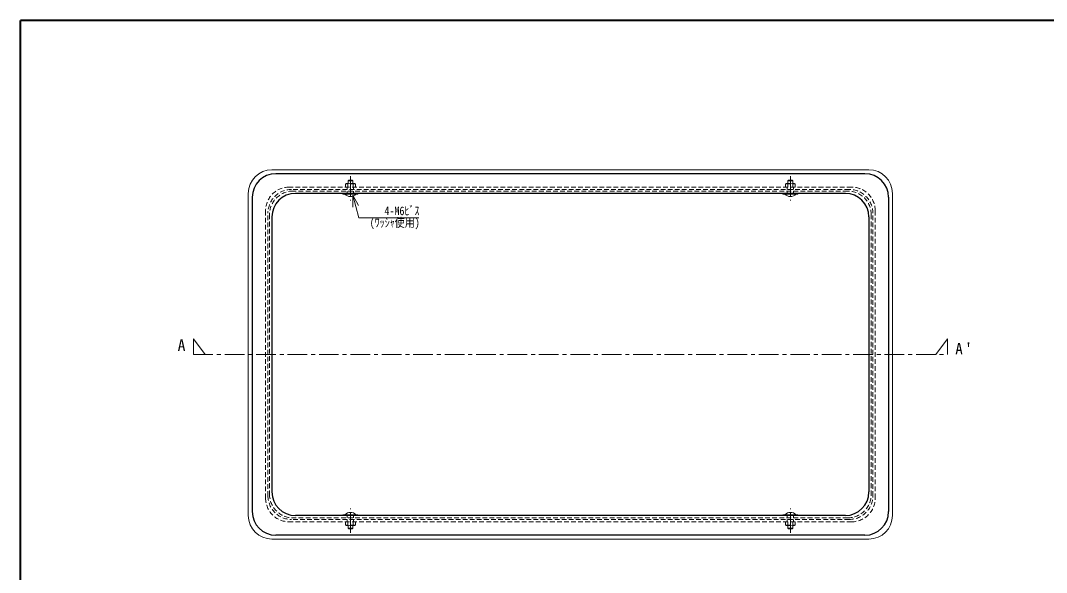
# Model space of a CAD drawing. Units: millimetres at full size, sheet at 1:5; details may follow other scales. Extents: x -1061 to 964, y -679 to 726.
# Drawn here: x -1061 to 245, y 23 to 726 of the extents above; entities that cross this region are included whole.
import ezdxf
from ezdxf.enums import TextEntityAlignment as Align

# ---------------------------------------------------------------- set-up
doc = ezdxf.new("R2010")
doc.units = ezdxf.units.MM
doc.header["$LTSCALE"] = 5
doc.linetypes.add('CHAIN1', pattern=[8, 5, -1, 1, -1])
doc.linetypes.add('DASHED1', pattern=[1.8, 1.2, -0.6])
doc.layers.add('0-0', color=7, linetype='Continuous', lineweight=18)
doc.styles.add('ＭＳ ゴシック', font='')
doc.styles.get('ＭＳ ゴシック').set_extended_font_data('MS Gothic')

msp = doc.modelspace()

# ---------------------------------------------------------------- linework, layer by layer
at = {"layer": '0-0', "color": 1, "lineweight": 40}
for p in [(-1061.401, -679.043), (963.599, 725.957)]:
    msp.add_line(p, (-1061.401, 725.957), dxfattribs=at)
at = {"layer": '0-0', "color": 4, "lineweight": 9}
for p, q in [((18.599, 535.957), (-741.401, 535.957)), ((-771.401, 95.957), (-771.401, 505.957)), ((48.599, 95.957), (48.599, 505.957)), ((18.599, 65.957), (-741.401, 65.957))]:
    msp.add_line(p, q, dxfattribs=at)
at = {"layer": '0-0', "color": 5, "lineweight": 25}
for p, q in [((13.599, 530.957), (-736.401, 530.957)), ((-766.401, 500.957), (-766.401, 100.957)), ((-11.401, 505.957), (-711.401, 505.957)), ((43.599, 500.957), (43.599, 100.957)), ((-741.401, 475.957), (-741.401, 125.957)), ((18.599, 475.957), (18.599, 125.957)), ((-11.401, 95.957), (-711.401, 95.957)), ((13.599, 70.957), (-736.401, 70.957))]:
    msp.add_line(p, q, dxfattribs=at)
at = {"layer": '0-0', "color": 4, "linetype": 'DASHED1', "lineweight": 9}
for p, q in [((-644.401, 522.065), (-643.651, 522.815)), ((-639.151, 522.815), (-643.651, 522.815)), ((-639.151, 522.815), (-638.401, 522.065)), ((-83.651, 522.815), (-84.401, 522.065)), ((-83.651, 522.815), (-79.151, 522.815)), ((-78.401, 522.065), (-79.151, 522.815)), ((-3.401, 513.957), (-719.401, 513.957)), ((-6.401, 510.957), (-716.401, 510.957)), ((-647.701, 518.157), (-646.801, 518.457)), ((-647.701, 513.957), (-647.701, 518.157)), ((-635.101, 518.157), (-647.701, 518.157)), ((-636.001, 518.457), (-646.801, 518.457)), ((-645.401, 510.957), (-645.401, 513.957)), ((-644.401, 522.065), (-644.401, 518.457)), ((-638.401, 522.065), (-644.401, 522.065)), ((-638.401, 522.065), (-638.401, 518.457)), ((-638.101, 513.957), (-638.101, 518.157)), ((-637.401, 513.957), (-637.401, 510.957)), ((-635.101, 513.957), (-635.101, 518.157)), ((-87.701, 518.157), (-75.101, 518.157)), ((-87.701, 513.957), (-87.701, 518.157)), ((-86.801, 518.457), (-76.001, 518.457)), ((-85.401, 513.957), (-85.401, 510.957)), ((-84.701, 513.957), (-84.701, 518.157)), ((-84.401, 522.065), (-84.401, 518.457)), ((-84.401, 522.065), (-78.401, 522.065)), ((-78.401, 522.065), (-78.401, 518.457)), ((-77.401, 510.957), (-77.401, 513.957)), ((-75.101, 518.157), (-76.001, 518.457)), ((-75.101, 513.957), (-75.101, 518.157)), ((-749.401, 117.957), (-749.401, 483.957)), ((26.599, 117.957), (26.599, 483.957)), ((-746.401, 120.957), (-746.401, 480.957)), ((23.599, 120.957), (23.599, 480.957)), ((-3.401, 87.957), (-719.401, 87.957)), ((-6.401, 90.957), (-716.401, 90.957)), ((-647.701, 87.957), (-647.701, 83.757)), ((-635.101, 83.757), (-647.701, 83.757)), ((-647.701, 83.757), (-646.801, 83.457)), ((-636.001, 83.457), (-646.801, 83.457)), ((-645.401, 90.957), (-645.401, 87.957)), ((-644.401, 79.848), (-644.401, 83.457)), ((-644.401, 79.848), (-643.651, 79.098)), ((-638.401, 79.848), (-644.401, 79.848)), ((-639.151, 79.098), (-643.651, 79.098)), ((-639.151, 79.098), (-638.401, 79.848)), ((-638.401, 79.848), (-638.401, 83.457)), ((-638.101, 87.957), (-638.101, 83.757)), ((-637.401, 87.957), (-637.401, 90.957)), ((-635.101, 87.957), (-635.101, 83.757)), ((-87.701, 87.957), (-87.701, 83.757)), ((-87.701, 83.757), (-75.101, 83.757)), ((-86.801, 83.457), (-76.001, 83.457)), ((-85.401, 87.957), (-85.401, 90.957)), ((-84.701, 87.957), (-84.701, 83.757)), ((-84.401, 79.848), (-84.401, 83.457)), ((-83.651, 79.098), (-84.401, 79.848)), ((-84.401, 79.848), (-78.401, 79.848)), ((-83.651, 79.098), (-79.151, 79.098)), ((-78.401, 79.848), (-79.151, 79.098)), ((-78.401, 79.848), (-78.401, 83.457)), ((-77.401, 90.957), (-77.401, 87.957)), ((-75.101, 83.757), (-76.001, 83.457)), ((-75.101, 87.957), (-75.101, 83.757))]:
    msp.add_line(p, q, dxfattribs=at)
at = {"layer": '0-0', "color": 4, "linetype": 'CHAIN1', "lineweight": 9}
for p, q in [((-641.401, 527.815), (-641.401, 496.957)), ((-81.401, 527.815), (-81.401, 496.957)), ((-841.401, 320.957), (-826.401, 300.957)), ((-841.401, 300.957), (-841.401, 320.957)), ((118.599, 320.957), (103.599, 300.957)), ((-641.401, 74.098), (-641.401, 104.957)), ((-81.401, 74.098), (-81.401, 104.957))]:
    msp.add_line(p, q, dxfattribs=at)
at = {"layer": '0-0', "linetype": 'DASHED1'}
for p, q in [((-8.401, 508.957), (-714.401, 508.957)), ((-645.401, 505.957), (-645.401, 508.957)), ((-637.401, 508.957), (-637.401, 505.957)), ((-85.401, 508.957), (-85.401, 505.957)), ((-77.401, 505.957), (-77.401, 508.957)), ((-744.401, 478.957), (-744.401, 122.957)), ((21.599, 478.957), (21.599, 122.957)), ((-8.401, 92.957), (-714.401, 92.957)), ((-645.401, 95.957), (-645.401, 92.957)), ((-637.401, 92.957), (-637.401, 95.957)), ((-85.401, 92.957), (-85.401, 95.957)), ((-77.401, 95.957), (-77.401, 92.957))]:
    msp.add_line(p, q, dxfattribs=at)
at = {"layer": '0-0'}
for p, q in [((-650.901, 505.957), (-650.901, 504.957)), ((-631.901, 504.957), (-650.901, 504.957)), ((-638.5, 503.573), (-631, 490.583)), ((-638.5, 503.573), (-638.5, 488.573)), ((-638.5, 503.573), (-630.83, 474.948)), ((-631.901, 505.957), (-631.901, 504.957)), ((-90.901, 505.957), (-90.901, 504.957)), ((-90.901, 504.957), (-71.901, 504.957)), ((-71.901, 505.957), (-71.901, 504.957)), ((-554.363, 474.948), (-630.83, 474.948)), ((-650.901, 95.957), (-650.901, 96.957)), ((-631.901, 96.957), (-650.901, 96.957)), ((-631.901, 95.957), (-631.901, 96.957)), ((-90.901, 96.957), (-71.901, 96.957)), ((-90.901, 95.957), (-90.901, 96.957)), ((-71.901, 95.957), (-71.901, 96.957))]:
    msp.add_line(p, q, dxfattribs=at)
at = {"layer": '0-0', "color": 4, "linetype": 'DASHED1', "lineweight": 9}
for points in [[(-644.701, 513.957), (-644.701, 518.157), (-646.801, 518.457)], [(-638.101, 518.157), (-641.401, 518.457), (-644.701, 518.157)], [(-635.101, 518.157), (-636.001, 518.457), (-638.101, 518.157)], [(-87.701, 518.157), (-86.801, 518.457), (-84.701, 518.157)], [(-84.701, 518.157), (-81.401, 518.457), (-78.101, 518.157)], [(-78.101, 513.957), (-78.101, 518.157), (-76.001, 518.457)], [(-644.701, 87.957), (-644.701, 83.757), (-646.801, 83.457)], [(-638.101, 83.757), (-641.401, 83.457), (-644.701, 83.757)], [(-635.101, 83.757), (-636.001, 83.457), (-638.101, 83.757)], [(-87.701, 83.757), (-86.801, 83.457), (-84.701, 83.757)], [(-84.701, 83.757), (-81.401, 83.457), (-78.101, 83.757)], [(-78.101, 87.957), (-78.101, 83.757), (-76.001, 83.457)]]:
    msp.add_lwpolyline(points, dxfattribs=at)
at = {"layer": '0-0', "color": 4, "linetype": 'CHAIN1', "lineweight": 9}
msp.add_lwpolyline([(-841.401, 300.957), (118.599, 300.957), (118.599, 320.957)], dxfattribs=at)
at = {"layer": '0-0', "color": 4, "lineweight": 9}
for centre, start, end in [((-741.401, 505.957), 90, 180), ((18.599, 505.957), 0, 90), ((-741.401, 95.957), 180, 270), ((18.599, 95.957), 270, 0)]:
    msp.add_arc(centre, 30, start, end, dxfattribs=at)
at = {"layer": '0-0', "color": 5, "lineweight": 25}
for centre, start, end in [((-736.401, 500.957), 90, 180), ((13.599, 500.957), 0, 90), ((-711.401, 475.957), 90, 180), ((-11.401, 475.957), 0, 90), ((-711.401, 125.957), 180, 270), ((-11.401, 125.957), 270, 0), ((-736.401, 100.957), 180, 270), ((13.599, 100.957), 270, 0)]:
    msp.add_arc(centre, 30, start, end, dxfattribs=at)
at = {"layer": '0-0', "color": 4, "linetype": 'DASHED1', "lineweight": 9}
for centre, start, end in [((-719.401, 483.957), 90, 180), ((-716.401, 480.957), 90, 180), ((-6.401, 480.957), 0, 90), ((-3.401, 483.957), 0, 90), ((-719.401, 117.957), 180, 270), ((-716.401, 120.957), 180, 270), ((-6.401, 120.957), 270, 0), ((-3.401, 117.957), 270, 0)]:
    msp.add_arc(centre, 30, start, end, dxfattribs=at)
at = {"layer": '0-0', "linetype": 'DASHED1'}
for centre, start, end in [((-714.401, 478.957), 90, 180), ((-8.401, 478.957), 0, 90), ((-714.401, 122.957), 180, 270), ((-8.401, 122.957), 270, 0)]:
    msp.add_arc(centre, 30, start, end, dxfattribs=at)
at = {"layer": '0-0'}
for centre, start, end in [((-641.401, 511.623), 223.60282, 316.39718), ((-81.401, 511.623), 223.60282, 316.39718), ((-641.401, 90.29), 43.60282, 136.39718), ((-81.401, 90.29), 43.60282, 136.39718)]:
    msp.add_arc(centre, 9.667, start, end, dxfattribs=at)

# ---------------------------------------------------------------- texts
at = {"layer": '0-0', "style": 'ＭＳ ゴシック', "width": 0.85}
for s, p in [('4-M6ﾋﾞｽ', (-598.113, 474.948)), ('(ﾜｯｼｬ使用)', (-616.863, 459.948))]:
    msp.add_text(s, height=11, dxfattribs=at).set_placement(p, align=Align.BOTTOM_LEFT)
at = {"layer": '0-0', "style": 'ＭＳ ゴシック'}
msp.add_text('A', height=14.66, dxfattribs=at).set_placement((-861.401, 300.957), align=Align.BOTTOM_LEFT)
at = {"layer": '0-0', "insert": (128.599, 300.957), "char_height": 14.66, "attachment_point": 7, "style": 'ＭＳ ゴシック'}
msp.add_mtext("\\T1.27;\\W0.95;A'", dxfattribs=at)

doc.saveas('drawing.dxf')
